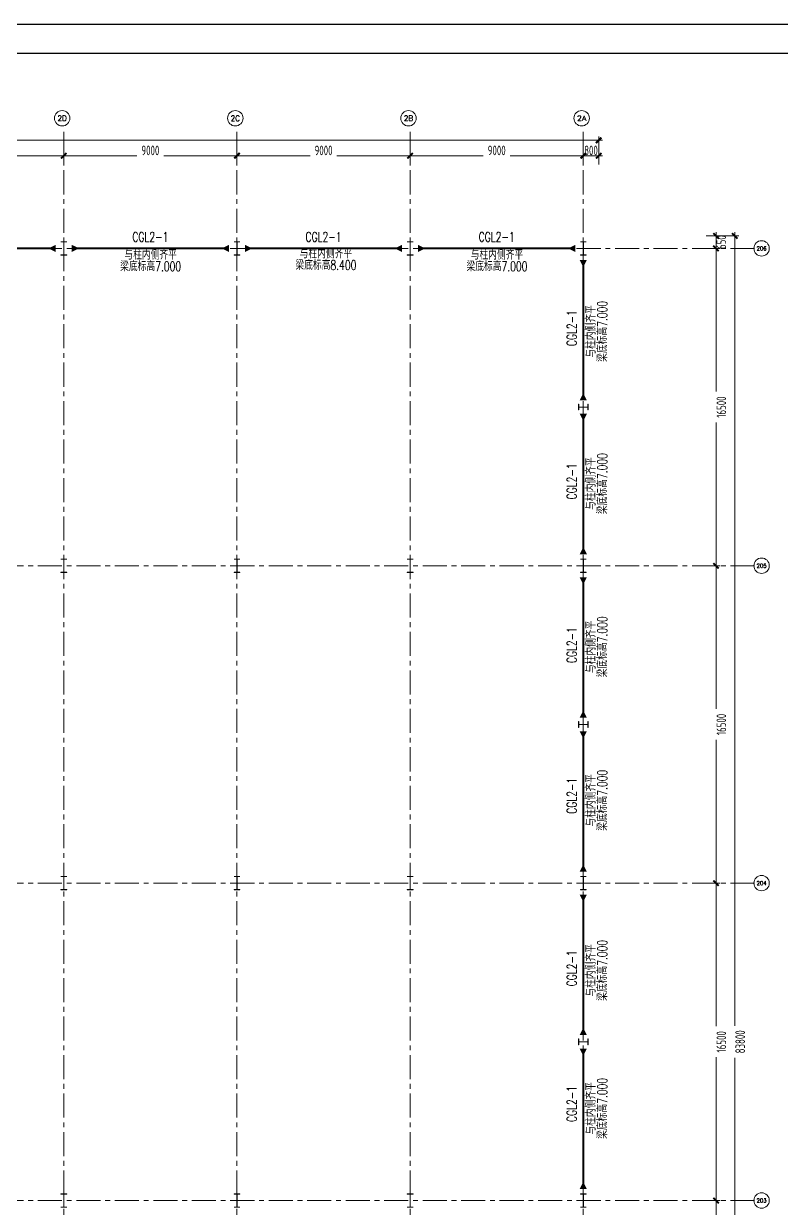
# Model space of a CAD drawing. Extents: x -1201378 to 2367219, y -619313 to 244905.
# Drawn here: x 787157 to 826534, y -31504 to 30085 of the extents above; entities that cross this region are included whole.
import ezdxf
from ezdxf.enums import TextEntityAlignment as Align

# ---------------------------------------------------------------- set-up
doc = ezdxf.new("R2010")
doc.units = 0
doc.header["$LTSCALE"] = 1000
doc.linetypes.add('CENTER', pattern=[2, 1.25, -0.25, 0.25, -0.25])
doc.layers.get('0').update_dxf_attribs({"linetype": 'CONTINUOUS'})
doc.layers.get('Defpoints').update_dxf_attribs({"linetype": 'CONTINUOUS'})
doc.layers.add('0-cxFrame', color=155, linetype='CONTINUOUS')
for name, color, linetype, lineweight in [('0-cxText', 131, 'CONTINUOUS', 25), ('S-axis', 111, 'CONTINUOUS', 0), ('S-bea', 40, 'CONTINUOUS', 0), ('S-col', 2, 'CONTINUOUS', 0), ('S-dote', 5, 'CENTER', 0), ('THIN', 7, 'CONTINUOUS', 0), ('梁', 4, 'CONTINUOUS', 18)]:
    doc.layers.add(name, color=color, linetype=linetype, lineweight=lineweight)
doc.styles.add('_TCH_AXIS', font='COMPLEX', dxfattribs={"bigfont": 'GBCBIG'})
doc.styles.add('cx_tuming', font='simhei.ttf')
doc.styles.add('cx_tuqian1', font='')
doc.styles.add('TSSD_Dimension', font='tssdeng.shx', dxfattribs={"width": 0.7, "bigfont": 'hztxt.shx'})
doc.styles.add('TSSD_Rein', font='tj-romans1.shx', dxfattribs={"width": 0.7, "bigfont": 'tj-hztxt.shx'})
doc.styles.add('黑体', font='simhei.ttf', dxfattribs={"width": 0.8})
doc.styles.get('cx_tuqian1').set_extended_font_data('SimSun')
doc.dimstyles.new('TSSD_200_200', dxfattribs={"dimtxt": 500, "dimasz": 200, "dimexe": 200, "dimexo": 500, "dimgap": 200, "dimtad": 1, "dimdec": 0, "dimzin": 0, "dimdsep": 46, "dimtxsty": 'TSSD_Dimension', "dimblk": 'ARCHTICK', "dimcen": 0, "dimdle": 200, "dimclrt": 7, "dimadec": 0, "dimazin": 0, "dimtfac": 1, "dimtdec": 0, "dimtix": 1, "dimtmove": 2, "dimatfit": 3, "dimfxl": 1, "dimtolj": 1, "dimtzin": 0, "dimarcsym": 0})

# ---------------------------------------------------------------- blocks, each defined once
blk = doc.blocks.new('_ArchTick')
at = {"color": 0, "linetype": 'ByBlock', "const_width": 0.5}
blk.add_lwpolyline([(-0.71, -0.71), (0.71, 0.71)], dxfattribs=at)
blk = doc.blocks.new('*D85')
at = {"layer": 'Defpoints', "color": 0, "transparency": 16777216}
for p in [(-77874, -180948), (-77874, -181598), (-76858, -181598)]:
    blk.add_point(p, dxfattribs=at)
at = {"layer": 'S-axis', "color": 0, "lineweight": -2, "transparency": 16777216}
for p, q in [((-77374, -180948), (-76658, -180948)), ((-76858, -180748), (-76858, -181798)), ((-77374, -181598), (-76658, -181598))]:
    blk.add_line(p, q, dxfattribs=at)
at = {"layer": 'S-axis', "color": 0, "lineweight": -2, "transparency": 16777216, "xscale": 200, "yscale": 200, "zscale": 200}
for p, rotation in [((-76858, -180948), 90), ((-76858, -181598), 270)]:
    blk.add_blockref('_ArchTick', p, dxfattribs=dict(at, rotation=rotation))
at = {"layer": 'S-axis', "color": 7, "transparency": 16777216, "insert": (-76583, -181273), "char_height": 500, "attachment_point": 5, "rotation": 90, "style": 'TSSD_Dimension'}
blk.add_mtext('\\A1;650', dxfattribs=at)
blk = doc.blocks.new('*D86')
at = {"layer": 'Defpoints', "color": 0, "transparency": 16777216}
for p in [(-77874, -181598), (-77874, -198098), (-76858, -198098)]:
    blk.add_point(p, dxfattribs=at)
at = {"layer": 'S-axis', "color": 0, "lineweight": -2, "transparency": 16777216}
for p, q in [((-77374, -181598), (-76658, -181598)), ((-76858, -181398), (-76858, -189042)), ((-76858, -198298), (-76858, -190654)), ((-77374, -198098), (-76658, -198098))]:
    blk.add_line(p, q, dxfattribs=at)
at = {"layer": 'S-axis', "color": 0, "lineweight": -2, "transparency": 16777216, "xscale": 200, "yscale": 200, "zscale": 200}
for p, rotation in [((-76858, -181598), 90), ((-76858, -198098), 270)]:
    blk.add_blockref('_ArchTick', p, dxfattribs=dict(at, rotation=rotation))
at = {"layer": 'S-axis', "color": 7, "transparency": 16777216, "insert": (-76583, -189848), "char_height": 500, "attachment_point": 5, "rotation": 90, "style": 'TSSD_Dimension'}
blk.add_mtext('\\A1;16500', dxfattribs=at)
blk = doc.blocks.new('*D87')
at = {"layer": 'Defpoints', "color": 0, "transparency": 16777216}
for p in [(-77874, -198098), (-77874, -214598), (-76858, -214598)]:
    blk.add_point(p, dxfattribs=at)
at = {"layer": 'S-axis', "color": 0, "lineweight": -2, "transparency": 16777216}
for p, q in [((-77374, -198098), (-76658, -198098)), ((-76858, -197898), (-76858, -205542)), ((-76858, -214798), (-76858, -207154)), ((-77374, -214598), (-76658, -214598))]:
    blk.add_line(p, q, dxfattribs=at)
at = {"layer": 'S-axis', "color": 0, "lineweight": -2, "transparency": 16777216, "xscale": 200, "yscale": 200, "zscale": 200}
for p, rotation in [((-76858, -198098), 90), ((-76858, -214598), 270)]:
    blk.add_blockref('_ArchTick', p, dxfattribs=dict(at, rotation=rotation))
at = {"layer": 'S-axis', "color": 7, "transparency": 16777216, "insert": (-76583, -206348), "char_height": 500, "attachment_point": 5, "rotation": 90, "style": 'TSSD_Dimension'}
blk.add_mtext('\\A1;16500', dxfattribs=at)
blk = doc.blocks.new('*D88')
at = {"layer": 'Defpoints', "color": 0, "transparency": 16777216}
for p in [(-77874, -214598), (-77874, -231098), (-76858, -231098)]:
    blk.add_point(p, dxfattribs=at)
at = {"layer": 'S-axis', "color": 0, "lineweight": -2, "transparency": 16777216}
for p, q in [((-77374, -214598), (-76658, -214598)), ((-76858, -214398), (-76858, -222042)), ((-76858, -231298), (-76858, -223654)), ((-77374, -231098), (-76658, -231098))]:
    blk.add_line(p, q, dxfattribs=at)
at = {"layer": 'S-axis', "color": 0, "lineweight": -2, "transparency": 16777216, "xscale": 200, "yscale": 200, "zscale": 200}
for p, rotation in [((-76858, -214598), 90), ((-76858, -231098), 270)]:
    blk.add_blockref('_ArchTick', p, dxfattribs=dict(at, rotation=rotation))
at = {"layer": 'S-axis', "color": 7, "transparency": 16777216, "insert": (-76583, -222848), "char_height": 500, "attachment_point": 5, "rotation": 90, "style": 'TSSD_Dimension'}
blk.add_mtext('\\A1;16500', dxfattribs=at)
blk = doc.blocks.new('*D89')
at = {"layer": 'Defpoints', "color": 0, "transparency": 16777216}
for p in [(-77874, -231098), (-77874, -247598), (-76858, -247598)]:
    blk.add_point(p, dxfattribs=at)
at = {"layer": 'S-axis', "color": 0, "lineweight": -2, "transparency": 16777216}
for p, q in [((-76858, -230898), (-76858, -238542)), ((-77374, -231098), (-76658, -231098)), ((-76858, -247798), (-76858, -240154)), ((-77374, -247598), (-76658, -247598))]:
    blk.add_line(p, q, dxfattribs=at)
at = {"layer": 'S-axis', "color": 0, "lineweight": -2, "transparency": 16777216, "xscale": 200, "yscale": 200, "zscale": 200}
for p, rotation in [((-76858, -231098), 90), ((-76858, -247598), 270)]:
    blk.add_blockref('_ArchTick', p, dxfattribs=dict(at, rotation=rotation))
at = {"layer": 'S-axis', "color": 7, "transparency": 16777216, "insert": (-76583, -239348), "char_height": 500, "attachment_point": 5, "rotation": 90, "style": 'TSSD_Dimension'}
blk.add_mtext('\\A1;16500', dxfattribs=at)
blk = doc.blocks.new('*D107')
at = {"layer": 'Defpoints', "color": 0, "transparency": 16777216}
for p in [(-110758, -176778), (-119758, -177738), (-110758, -177738)]:
    blk.add_point(p, dxfattribs=at)
at = {"layer": 'S-axis', "color": 0, "lineweight": -2, "transparency": 16777216}
for p, q in [((-119758, -177238), (-119758, -176578)), ((-110758, -177238), (-110758, -176578)), ((-119958, -176778), (-115957, -176778)), ((-110558, -176778), (-114560, -176778))]:
    blk.add_line(p, q, dxfattribs=at)
at = {"layer": 'S-axis', "color": 0, "lineweight": -2, "transparency": 16777216, "xscale": 200, "yscale": 200, "zscale": 200, "rotation": 180}
blk.add_blockref('_ArchTick', (-119758, -176778), dxfattribs=at)
at = {"layer": 'S-axis', "color": 0, "lineweight": -2, "transparency": 16777216, "xscale": 200, "yscale": 200, "zscale": 200}
blk.add_blockref('_ArchTick', (-110758, -176778), dxfattribs=at)
at = {"layer": 'S-axis', "color": 7, "transparency": 16777216, "insert": (-115258, -176503), "char_height": 500, "attachment_point": 5, "style": 'TSSD_Dimension'}
blk.add_mtext('\\A1;9000', dxfattribs=at)
blk = doc.blocks.new('*D108')
at = {"layer": 'Defpoints', "color": 0, "transparency": 16777216}
for p in [(-101758, -176778), (-110758, -177738), (-101758, -177738)]:
    blk.add_point(p, dxfattribs=at)
at = {"layer": 'S-axis', "color": 0, "lineweight": -2, "transparency": 16777216}
for p, q in [((-110758, -177238), (-110758, -176578)), ((-101758, -177238), (-101758, -176578)), ((-110958, -176778), (-106957, -176778)), ((-101558, -176778), (-105560, -176778))]:
    blk.add_line(p, q, dxfattribs=at)
at = {"layer": 'S-axis', "color": 0, "lineweight": -2, "transparency": 16777216, "xscale": 200, "yscale": 200, "zscale": 200, "rotation": 180}
blk.add_blockref('_ArchTick', (-110758, -176778), dxfattribs=at)
at = {"layer": 'S-axis', "color": 0, "lineweight": -2, "transparency": 16777216, "xscale": 200, "yscale": 200, "zscale": 200}
blk.add_blockref('_ArchTick', (-101758, -176778), dxfattribs=at)
at = {"layer": 'S-axis', "color": 7, "transparency": 16777216, "insert": (-106258, -176503), "char_height": 500, "attachment_point": 5, "style": 'TSSD_Dimension'}
blk.add_mtext('\\A1;9000', dxfattribs=at)
blk = doc.blocks.new('*D109')
at = {"layer": 'Defpoints', "color": 0, "transparency": 16777216}
for p in [(-92758, -176778), (-101758, -177738), (-92758, -177738)]:
    blk.add_point(p, dxfattribs=at)
at = {"layer": 'S-axis', "color": 0, "lineweight": -2, "transparency": 16777216}
for p, q in [((-101758, -177238), (-101758, -176578)), ((-92758, -177238), (-92758, -176578)), ((-101958, -176778), (-97957, -176778)), ((-92558, -176778), (-96560, -176778))]:
    blk.add_line(p, q, dxfattribs=at)
at = {"layer": 'S-axis', "color": 0, "lineweight": -2, "transparency": 16777216, "xscale": 200, "yscale": 200, "zscale": 200, "rotation": 180}
blk.add_blockref('_ArchTick', (-101758, -176778), dxfattribs=at)
at = {"layer": 'S-axis', "color": 0, "lineweight": -2, "transparency": 16777216, "xscale": 200, "yscale": 200, "zscale": 200}
blk.add_blockref('_ArchTick', (-92758, -176778), dxfattribs=at)
at = {"layer": 'S-axis', "color": 7, "transparency": 16777216, "insert": (-97258, -176503), "char_height": 500, "attachment_point": 5, "style": 'TSSD_Dimension'}
blk.add_mtext('\\A1;9000', dxfattribs=at)
blk = doc.blocks.new('*D110')
at = {"layer": 'Defpoints', "color": 0, "transparency": 16777216}
for p in [(-83758, -176778), (-92758, -177738), (-83758, -177738)]:
    blk.add_point(p, dxfattribs=at)
at = {"layer": 'S-axis', "color": 0, "lineweight": -2, "transparency": 16777216}
for p, q in [((-92758, -177238), (-92758, -176578)), ((-83758, -177238), (-83758, -176578)), ((-92958, -176778), (-88957, -176778)), ((-83558, -176778), (-87560, -176778))]:
    blk.add_line(p, q, dxfattribs=at)
at = {"layer": 'S-axis', "color": 0, "lineweight": -2, "transparency": 16777216, "xscale": 200, "yscale": 200, "zscale": 200, "rotation": 180}
blk.add_blockref('_ArchTick', (-92758, -176778), dxfattribs=at)
at = {"layer": 'S-axis', "color": 0, "lineweight": -2, "transparency": 16777216, "xscale": 200, "yscale": 200, "zscale": 200}
blk.add_blockref('_ArchTick', (-83758, -176778), dxfattribs=at)
at = {"layer": 'S-axis', "color": 7, "transparency": 16777216, "insert": (-88258, -176503), "char_height": 500, "attachment_point": 5, "style": 'TSSD_Dimension'}
blk.add_mtext('\\A1;9000', dxfattribs=at)
blk = doc.blocks.new('*D111')
at = {"layer": 'Defpoints', "color": 0, "transparency": 16777216}
for p in [(-82958, -176778), (-83758, -177738), (-82958, -177738)]:
    blk.add_point(p, dxfattribs=at)
at = {"layer": 'S-axis', "color": 0, "lineweight": -2, "transparency": 16777216}
for p, q in [((-83758, -177238), (-83758, -176578)), ((-82958, -177238), (-82958, -176578)), ((-83958, -176778), (-82758, -176778))]:
    blk.add_line(p, q, dxfattribs=at)
at = {"layer": 'S-axis', "color": 0, "lineweight": -2, "transparency": 16777216, "xscale": 200, "yscale": 200, "zscale": 200, "rotation": 180}
blk.add_blockref('_ArchTick', (-83758, -176778), dxfattribs=at)
at = {"layer": 'S-axis', "color": 0, "lineweight": -2, "transparency": 16777216, "xscale": 200, "yscale": 200, "zscale": 200}
blk.add_blockref('_ArchTick', (-82958, -176778), dxfattribs=at)
at = {"layer": 'S-axis', "color": 7, "transparency": 16777216, "insert": (-83358, -176503), "char_height": 500, "attachment_point": 5, "style": 'TSSD_Dimension'}
blk.add_mtext('\\A1;800', dxfattribs=at)
blk = doc.blocks.new('*D112')
at = {"layer": 'Defpoints', "color": 0, "transparency": 16777216}
for p in [(-82958, -175978), (-240958, -177638), (-82958, -177638)]:
    blk.add_point(p, dxfattribs=at)
at = {"layer": 'S-axis', "color": 0, "lineweight": -2, "transparency": 16777216}
for p, q in [((-241158, -175978), (-162899, -175978)), ((-240958, -177138), (-240958, -175778)), ((-82758, -175978), (-161018, -175978)), ((-82958, -177138), (-82958, -175778))]:
    blk.add_line(p, q, dxfattribs=at)
at = {"layer": 'S-axis', "color": 0, "lineweight": -2, "transparency": 16777216, "xscale": 200, "yscale": 200, "zscale": 200, "rotation": 180}
blk.add_blockref('_ArchTick', (-240958, -175978), dxfattribs=at)
at = {"layer": 'S-axis', "color": 0, "lineweight": -2, "transparency": 16777216, "xscale": 200, "yscale": 200, "zscale": 200}
blk.add_blockref('_ArchTick', (-82958, -175978), dxfattribs=at)
at = {"layer": 'S-axis', "color": 7, "transparency": 16777216, "insert": (-161958, -175703), "char_height": 500, "attachment_point": 5, "style": 'TSSD_Dimension'}
blk.add_mtext('\\A1;158000', dxfattribs=at)
blk = doc.blocks.new('*D113')
at = {"layer": 'Defpoints', "color": 0, "transparency": 16777216}
for p in [(-77774, -180948), (-77774, -264748), (-75879, -264748)]:
    blk.add_point(p, dxfattribs=at)
at = {"layer": 'S-axis', "color": 0, "lineweight": -2, "transparency": 16777216}
for p, q in [((-77274, -180948), (-75679, -180948)), ((-75879, -180748), (-75879, -222015)), ((-75879, -264948), (-75879, -223681)), ((-77274, -264748), (-75679, -264748))]:
    blk.add_line(p, q, dxfattribs=at)
at = {"layer": 'S-axis', "color": 0, "lineweight": -2, "transparency": 16777216, "xscale": 200, "yscale": 200, "zscale": 200}
for p, rotation in [((-75879, -180948), 90), ((-75879, -264748), 270)]:
    blk.add_blockref('_ArchTick', p, dxfattribs=dict(at, rotation=rotation))
at = {"layer": 'S-axis', "color": 7, "transparency": 16777216, "insert": (-75604, -222848), "char_height": 500, "attachment_point": 5, "rotation": 90, "style": 'TSSD_Dimension'}
blk.add_mtext('\\A1;83800', dxfattribs=at)
blk = doc.blocks.new('nt66')
at = {"layer": 'S-col'}
blk.add_lwpolyline([(-195790, 766820), (-195490, 766820), (-195490, 766808), (-195636, 766808), (-195636, 766132), (-195490, 766132), (-195490, 766120), (-195790, 766120), (-195790, 766132), (-195644, 766132), (-195644, 766808), (-195790, 766808)], close=True, dxfattribs=at)
blk = doc.blocks.new('33333')
for p in [(39786, -43900), (48786, -43900), (57786, -43900), (66786, -43900), (39786, -60400), (48786, -60400), (57786, -60400), (66786, -60400), (39786, -76900), (48786, -76900), (57786, -76900), (66786, -76900), (39786, -93400), (48786, -93400), (57786, -93400), (66786, -93400)]:
    blk.add_blockref('nt66', p)
blk = doc.blocks.new('TK22.A0 L(Dragon)')
at = {"layer": '0-cxFrame', "color": 7, "const_width": 0.5}
blk.add_lwpolyline([(0, 0), (-1486, 0), (-1486, 841), (0, 841)], close=True, dxfattribs=at)
at = {"layer": '0-cxFrame', "const_width": 0.5}
blk.add_lwpolyline([(-80, 10), (-1466, 10), (-1466, 831), (-80, 831)], close=True, dxfattribs=at)
at = {"style": '黑体', "flags": 4}
blk.add_attdef('图幅', text='', height=3.3, dxfattribs=at).set_placement((-40, 3), align=Align.RIGHT)
at = {"layer": '0-cxText', "flags": 4}
for tag, height, style, p in [('建设单位', 3.5, 'cx_tuming', (-45, 240)), ('项目名称', 3.5, 'cx_tuming', (-45, 210)), ('子项名称', 3.5, 'cx_tuming', (-45, 180)), ('工程编号', 3.3, 'cx_tuqian1', (-35, 165)), ('图名1', 3.5, 'cx_tuming', (-45, 87)), ('图名2', 3.5, 'cx_tuming', (-45, 79)), ('图名3', 3.5, 'cx_tuming', (-45, 71)), ('出图日期', 3.3, 'cx_tuqian1', (-39, 60)), ('专业', 3.3, 'cx_tuqian1', (-55, 52)), ('图号', 3.3, 'cx_tuqian1', (-55, 44)), ('版次', 3.3, 'cx_tuqian1', (-20, 44))]:
    blk.add_attdef(tag, text='', height=height, dxfattribs=dict(at, style=style)).set_placement(p, align=Align.MIDDLE)
at = {"layer": 'Defpoints', "color": 6, "flags": 4}
for tag, height, style, p in [('tufu', 3.3, '黑体', (-12, 12)), ('dwfname', 4, 'cx_tuqian1', (-80, 3))]:
    blk.add_attdef(tag, text='', height=height, dxfattribs=dict(at, style=style)).set_placement(p, align=Align.RIGHT)
blk = doc.blocks.new('2#轴网')
at = {"layer": 'S-axis'}
for centre in [(-110843.4, -174832), (-101843.4, -174832), (-92843.4, -174832), (-83843.4, -174832), (-74489.2, -181597), (-74489.2, -198097), (-74489.2, -214597), (-74489.2, -231097)]:
    blk.add_circle(centre, 400, dxfattribs=at)
at = {"layer": 'S-dote'}
for p, q in [((-110758.5, -270787), (-110758.5, -175298.2)), ((-101758.5, -270787), (-101758.5, -175298.2)), ((-92758.5, -270787), (-92758.5, -175298.2)), ((-83758.5, -270787), (-83758.5, -175298.2)), ((-74854.3, -181598.2), (-251154.3, -181598.2)), ((-74854.3, -198098.2), (-251154.3, -198098.2)), ((-74854.3, -214598.2), (-251154.3, -214598.2)), ((-74854.3, -231098.2), (-251154.3, -231098.2))]:
    blk.add_line(p, q, dxfattribs=at)
at = {"layer": 'S-axis', "style": '_TCH_AXIS'}
for s, height, p, p2 in [('2D', 276.42, (-111086.9, -174970.3), (-110599.9, -174970.3)), ('2C', 288.12, (-102083.5, -174976.1), (-101603.3, -174976.1)), ('2B', 276.42, (-93086.9, -174970.3), (-92599.9, -174970.3)), ('2A', 270.86, (-84088.4, -174967.5), (-83598.3, -174967.5)), ('206', 202.97, (-74750.1, -181698.5), (-74228.2, -181698.5)), ('205', 202.97, (-74750.1, -198198.5), (-74228.2, -198198.5)), ('204', 196.63, (-74751.4, -214695.4), (-74227, -214695.4)), ('203', 202.97, (-74750.1, -231198.5), (-74228.2, -231198.5))]:
    blk.add_text(s, height=height, dxfattribs=at).set_placement(p, p2, align=Align.FIT)
at = {"layer": 'S-axis'}
for base, p1, p2, angle, picture, middle in [((-82958.5, -175978.2), (-240958.5, -177638.2), (-82958.5, -177638.2), 0, '*D112', (-161958.5, -175703.2)), ((-110758.5, -176778.2), (-119758.5, -177738.2), (-110758.5, -177738.2), 0, '*D107', (-115258.5, -176503.2)), ((-101758.5, -176778.2), (-110758.5, -177738.2), (-101758.5, -177738.2), 0, '*D108', (-106258.5, -176503.2)), ((-92758.5, -176778.2), (-101758.5, -177738.2), (-92758.5, -177738.2), 0, '*D109', (-97258.5, -176503.2)), ((-83758.5, -176778.2), (-92758.5, -177738.2), (-83758.5, -177738.2), 0, '*D110', (-88258.5, -176503.2)), ((-82958.5, -176778.2), (-83758.5, -177738.2), (-82958.5, -177738.2), 0, '*D111', (-83358.5, -176503.2)), ((-76858.5, -181598.2), (-77874.3, -180948.2), (-77874.3, -181598.2), 270, '*D85', (-76583.5, -181273.2)), ((-75878.8, -264748.2), (-77774.3, -180948.2), (-77774.3, -264748.2), 270, '*D113', (-75603.8, -222848.2)), ((-76858.5, -198098.2), (-77874.3, -181598.2), (-77874.3, -198098.2), 270, '*D86', (-76583.5, -189848.2)), ((-76858.5, -214598.2), (-77874.3, -198098.2), (-77874.3, -214598.2), 270, '*D87', (-76583.5, -206348.2)), ((-76858.5, -231098.2), (-77874.3, -214598.2), (-77874.3, -231098.2), 270, '*D88', (-76583.5, -222848.2)), ((-76858.5, -247598.2), (-77874.3, -231098.2), (-77874.3, -247598.2), 270, '*D89', (-76583.5, -239348.2))]:
    dim = blk.add_linear_dim(base=base, p1=p1, p2=p2, angle=angle, dimstyle='TSSD_200_200', dxfattribs=at)
    dim.commit()
    dim.dimension.update_dxf_attribs({"geometry": picture, "text_midpoint": middle, "dimtype": 161})

msp = doc.modelspace()

# ---------------------------------------------------------------- linework, layer by layer
at = {"layer": 'S-bea'}
for points in [[(788826.5, 18401.8, 375, 0, 0), (788451.5, 18401.8, 375, 0, 0)], [(789656.5, 18401.8, 375, 0, 0), (790031.5, 18401.8, 375, 0, 0)], [(797826.5, 18401.8, 375, 0, 0), (797451.5, 18401.8, 375, 0, 0)], [(798656.5, 18401.8, 375, 0, 0), (799031.5, 18401.8, 375, 0, 0)], [(806826.5, 18401.8, 375, 0, 0), (806451.5, 18401.8, 375, 0, 0)], [(807656.5, 18401.8, 375, 0, 0), (808031.5, 18401.8, 375, 0, 0)], [(815826.5, 18401.8, 375, 0, 0), (815451.5, 18401.8, 375, 0, 0)], [(816241.5, 17801.8, 375, 0, 0), (816241.5, 17426.8, 375, 0, 0)], [(816241.3, 10501.8, 375, 0, 0), (816241.3, 10876.8, 375, 0, 0)], [(816241.3, 9801.8, 375, 0, 0), (816241.3, 9426.8, 375, 0, 0)], [(816241.5, 2501.8, 375, 0, 0), (816241.5, 2876.8, 375, 0, 0)], [(816241.5, 1301.8, 375, 0, 0), (816241.5, 926.8, 375, 0, 0)], [(816241.3, -5998.2, 375, 0, 0), (816241.3, -5623.2, 375, 0, 0)], [(816241.3, -6698.2, 375, 0, 0), (816241.3, -7073.2, 375, 0, 0)], [(816241.5, -13998.2, 375, 0, 0), (816241.5, -13623.2, 375, 0, 0)], [(816241.5, -15198.2, 375, 0, 0), (816241.5, -15573.2, 375, 0, 0)], [(816241.3, -22498.2, 375, 0, 0), (816241.3, -22123.2, 375, 0, 0)], [(816241.3, -23198.2, 375, 0, 0), (816241.3, -23573.2, 375, 0, 0)], [(816241.5, -30498.2, 375, 0, 0), (816241.5, -30123.2, 375, 0, 0)]]:
    msp.add_lwpolyline(points, format="xyseb", dxfattribs=at)
at = {"layer": 'S-col'}
for points in [[(816491.5, 10001.8), (816491.5, 10301.8), (816479.5, 10301.8), (816479.5, 10155.8), (816003.5, 10155.8), (816003.5, 10301.8), (815991.5, 10301.8), (815991.5, 10001.8), (816003.5, 10001.8), (816003.5, 10147.8), (816479.5, 10147.8), (816479.5, 10001.8)], [(816491.5, -6498.2), (816491.5, -6198.2), (816479.5, -6198.2), (816479.5, -6344.2), (816003.5, -6344.2), (816003.5, -6198.2), (815991.5, -6198.2), (815991.5, -6498.2), (816003.5, -6498.2), (816003.5, -6352.2), (816479.5, -6352.2), (816479.5, -6498.2)], [(816491.5, -22998.2), (816491.5, -22698.2), (816479.5, -22698.2), (816479.5, -22844.2), (816003.5, -22844.2), (816003.5, -22698.2), (815991.5, -22698.2), (815991.5, -22998.2), (816003.5, -22998.2), (816003.5, -22852.2), (816479.5, -22852.2), (816479.5, -22998.2)]]:
    msp.add_lwpolyline(points, close=True, dxfattribs=at)
at = {"layer": '梁', "linetype": 'Continuous', "const_width": 100}
for points in [[(780656.5, 18401.8), (788826.5, 18401.8)], [(789656.5, 18401.8), (797826.5, 18401.8)], [(798656.5, 18401.8), (806826.5, 18401.8)], [(807656.5, 18401.8), (815826.5, 18401.8)], [(816241.5, 17801.8), (816241.5, 10501.8)], [(816241.5, 9801.8), (816241.5, 2501.8)], [(816241.5, 1301.8), (816241.5, -5998.2)], [(816241.5, -6698.2), (816241.5, -13998.2)], [(816241.5, -15198.2), (816241.5, -22498.2)], [(816241.5, -23198.2), (816241.5, -30498.2)]]:
    msp.add_lwpolyline(points, dxfattribs=at)

# ---------------------------------------------------------------- block references
at = {"layer": '0-cxFrame', "xscale": 150, "yscale": 150, "zscale": 150}
msp.add_blockref('TK22.A0 L(Dragon)', (849426.9, -96102.2), dxfattribs=at)
at = {"layer": 'S-axis'}
msp.add_blockref('2#轴网', (900000, 200000), dxfattribs=at)
at = {"layer": 'S-col'}
msp.add_blockref('33333', (945095.7, -704168.2), dxfattribs=at)

# ---------------------------------------------------------------- texts
at = {"layer": 'THIN', "style": 'TSSD_Rein', "width": 0.7}
for s, p in [('CGL2-1', (793741.5, 18601.8)), ('CGL2-1', (802741.5, 18601.8)), ('CGL2-1', (811741.5, 18601.8)), ('与柱内侧齐平', (793755.9, 17667.1)), ('与柱内侧齐平', (802865.3, 17734.3)), ('与柱内侧齐平', (811755.9, 17667.1)), ('梁底标高7.000', (793755.9, 17070.4)), ('梁底标高8.400', (802865.3, 17137.7)), ('梁底标高7.000', (811755.9, 17070.4))]:
    msp.add_text(s, height=500, dxfattribs=at).set_placement(p, align=Align.BOTTOM_CENTER)
for s, p in [('CGL2-1', (816041.5, 14257)), ('与柱内侧齐平', (817034.9, 14087.4)), ('梁底标高7.000', (817631.6, 14087.4)), ('梁底标高7.000', (817631.6, 6174.2)), ('CGL2-1', (816041.5, 6287.5)), ('与柱内侧齐平', (817034.9, 6174.2)), ('梁底标高7.000', (817631.6, -2312)), ('CGL2-1', (816041.5, -2223.2)), ('与柱内侧齐平', (817034.9, -2312)), ('梁底标高7.000', (817631.6, -10291.7)), ('CGL2-1', (816041.5, -10058.5)), ('与柱内侧齐平', (817034.9, -10291.7)), ('梁底标高7.000', (817631.6, -19133.6)), ('CGL2-1', (816041.5, -19029)), ('与柱内侧齐平', (817034.9, -19133.6)), ('梁底标高7.000', (817631.6, -26307.6)), ('CGL2-1', (816041.5, -26080.7)), ('与柱内侧齐平', (817034.9, -26307.6))]:
    msp.add_text(s, height=500, rotation=90, dxfattribs=at).set_placement(p, align=Align.BOTTOM_CENTER)

doc.saveas('drawing.dxf')
